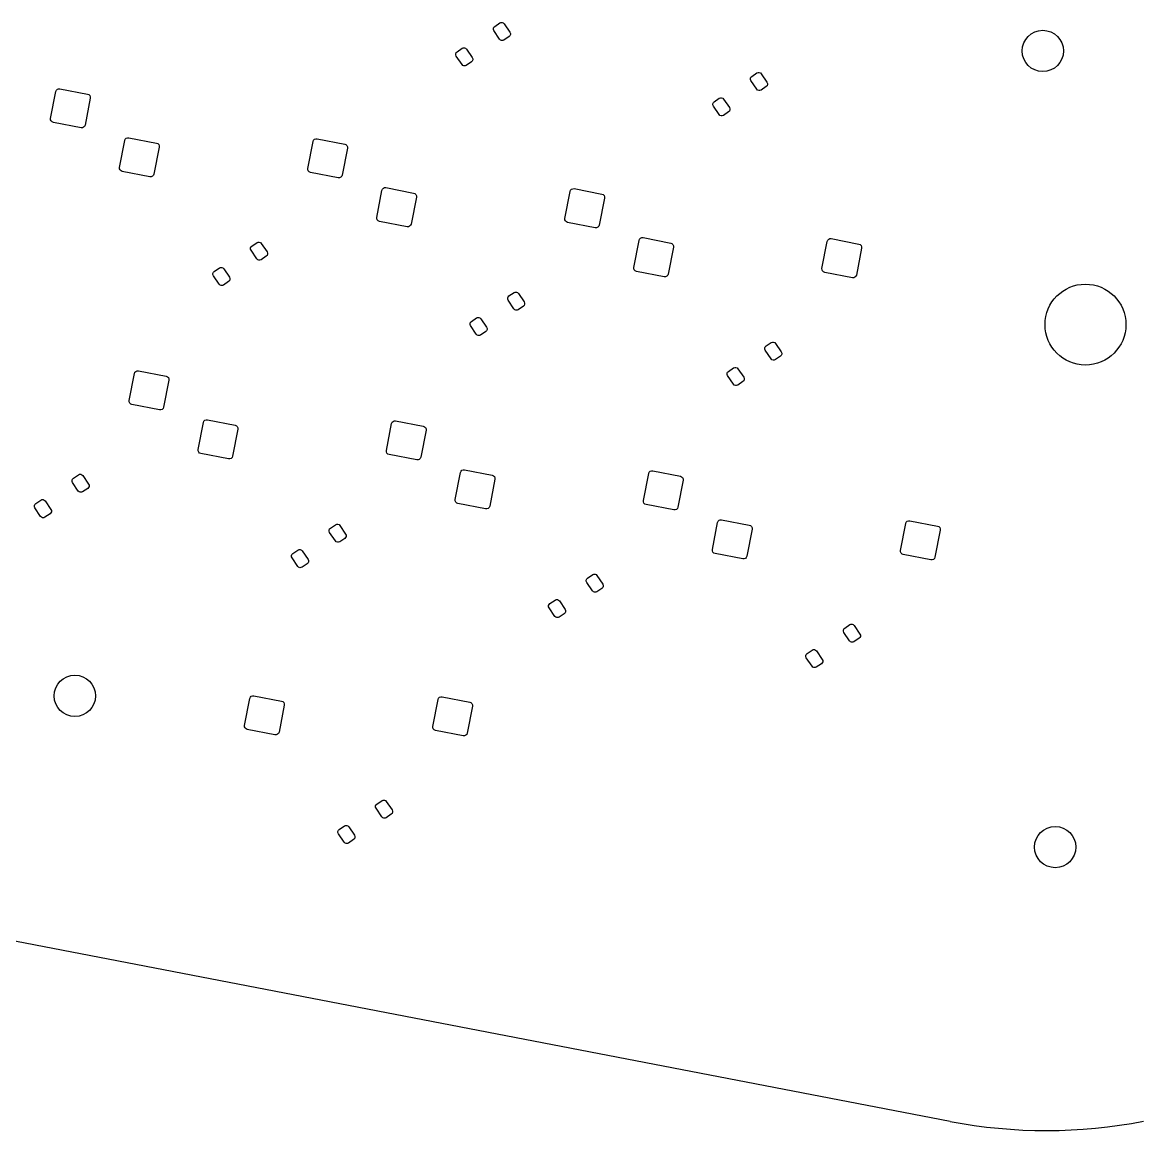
# Model space of a CAD drawing. Extents: x 101 to 518, y -308 to -134.
# Drawn here: x 183.9 to 265.4, y -308 to -227.4 of the extents above; entities that cross this region are included whole.
import ezdxf

# ---------------------------------------------------------------- set-up
doc = ezdxf.new("R2010")
doc.units = 0
doc.layers.add('BLACK', color=7, linetype='CONTINUOUS')

msp = doc.modelspace()

# ---------------------------------------------------------------- linework, layer by layer
at = {"layer": 'BLACK', "linetype": 'CONTINUOUS'}
for p, q in [((218.24448, -227.707732), (218.617547, -227.456095)), ((218.617547, -227.456095), (218.698507, -227.422145)), ((218.698507, -227.422145), (218.786297, -227.421762)), ((218.786297, -227.421762), (218.867551, -227.455004)), ((218.867551, -227.455004), (218.929899, -227.51681)), ((218.149432, -227.851333), (218.182674, -227.77008)), ((218.149815, -227.939123), (218.149432, -227.851333)), ((218.183765, -228.020084), (218.149815, -227.939123)), ((218.182674, -227.77008), (218.24448, -227.707732)), ((218.603159, -228.641862), (218.183765, -228.020084)), ((218.929899, -227.51681), (219.349293, -228.138588)), ((219.349293, -228.138588), (219.383243, -228.219549)), ((219.383626, -228.307339), (219.350384, -228.388592)), ((219.383243, -228.219549), (219.383626, -228.307339)), ((218.665507, -228.703668), (218.603159, -228.641862)), ((218.746761, -228.73691), (218.665507, -228.703668)), ((218.834551, -228.736527), (218.746761, -228.73691)), ((218.915511, -228.702577), (218.834551, -228.736527)), ((219.288578, -228.45094), (218.915511, -228.702577)), ((219.350384, -228.388592), (219.288578, -228.45094)), ((215.413608, -229.696669), (215.44685, -229.615416)), ((215.413991, -229.784459), (215.413608, -229.696669)), ((215.447941, -229.86542), (215.413991, -229.784459)), ((215.44685, -229.615416), (215.508656, -229.553068)), ((215.867335, -230.487198), (215.447941, -229.86542)), ((215.508656, -229.553068), (215.881723, -229.301431)), ((215.881723, -229.301431), (215.962683, -229.267481)), ((215.962683, -229.267481), (216.050473, -229.267098)), ((216.050473, -229.267098), (216.131727, -229.30034)), ((216.131727, -229.30034), (216.194075, -229.362146)), ((216.194075, -229.362146), (216.613469, -229.983924)), ((215.929683, -230.549004), (215.867335, -230.487198)), ((216.010937, -230.582246), (215.929683, -230.549004)), ((216.098727, -230.581863), (216.010937, -230.582246)), ((216.179687, -230.547913), (216.098727, -230.581863)), ((216.552754, -230.296276), (216.179687, -230.547913)), ((216.61456, -230.233928), (216.552754, -230.296276)), ((216.613469, -229.983924), (216.647419, -230.064885)), ((216.647802, -230.152675), (216.61456, -230.233928)), ((216.647419, -230.064885), (216.647802, -230.152675)), ((236.84943, -231.486245), (236.882672, -231.404992)), ((236.849813, -231.574035), (236.84943, -231.486245)), ((236.883763, -231.654996), (236.849813, -231.574035)), ((236.882672, -231.404992), (236.944478, -231.342644)), ((236.944478, -231.342644), (237.317545, -231.091007)), ((237.317545, -231.091007), (237.398505, -231.057057)), ((237.398505, -231.057057), (237.486295, -231.056674)), ((237.486295, -231.056674), (237.567549, -231.089916)), ((237.567549, -231.089916), (237.629897, -231.151722)), ((237.629897, -231.151722), (238.049291, -231.7735)), ((186.330918, -232.439097), (186.367854, -232.348815)), ((186.367854, -232.348815), (186.436527, -232.27954)), ((186.436527, -232.27954), (186.526483, -232.241818)), ((186.526483, -232.241818), (186.624027, -232.241393)), ((186.624027, -232.241393), (188.636363, -232.632551)), ((237.303157, -232.276774), (236.883763, -231.654996)), ((237.365505, -232.33858), (237.303157, -232.276774)), ((237.446759, -232.371822), (237.365505, -232.33858)), ((237.534549, -232.371439), (237.446759, -232.371822)), ((237.615509, -232.337489), (237.534549, -232.371439)), ((237.988576, -232.085852), (237.615509, -232.337489)), ((238.050382, -232.023504), (237.988576, -232.085852)), ((238.049291, -231.7735), (238.083241, -231.854461)), ((238.083624, -231.942251), (238.050382, -232.023504)), ((238.083241, -231.854461), (238.083624, -231.942251)), ((185.9493, -234.402352), (186.330918, -232.439097)), ((188.834068, -232.92566), (188.45245, -234.888915)), ((188.636363, -232.632551), (188.726645, -232.669486)), ((188.726645, -232.669486), (188.795921, -232.73816)), ((188.795921, -232.73816), (188.833642, -232.828116)), ((188.833642, -232.828116), (188.834068, -232.92566)), ((234.146848, -233.250328), (234.208654, -233.18798)), ((234.208654, -233.18798), (234.581721, -232.936343)), ((234.581721, -232.936343), (234.662681, -232.902393)), ((234.662681, -232.902393), (234.750471, -232.90201)), ((234.750471, -232.90201), (234.831725, -232.935252)), ((234.831725, -232.935252), (234.894073, -232.997058)), ((234.894073, -232.997058), (235.313467, -233.618836)), ((234.113606, -233.331581), (234.146848, -233.250328)), ((234.113989, -233.419371), (234.113606, -233.331581)), ((234.147939, -233.500332), (234.113989, -233.419371)), ((234.567333, -234.12211), (234.147939, -233.500332)), ((235.252752, -233.931188), (234.879685, -234.182825)), ((235.314558, -233.86884), (235.252752, -233.931188)), ((235.313467, -233.618836), (235.347417, -233.699797)), ((235.3478, -233.787587), (235.314558, -233.86884)), ((235.347417, -233.699797), (235.3478, -233.787587)), ((185.949726, -234.499896), (185.9493, -234.402352)), ((185.987447, -234.589852), (185.949726, -234.499896)), ((186.056723, -234.658526), (185.987447, -234.589852)), ((186.147005, -234.695461), (186.056723, -234.658526)), ((188.159341, -235.086619), (186.147005, -234.695461)), ((234.629681, -234.183916), (234.567333, -234.12211)), ((234.710935, -234.217158), (234.629681, -234.183916)), ((234.798725, -234.216775), (234.710935, -234.217158)), ((234.879685, -234.182825), (234.798725, -234.216775)), ((188.256885, -235.086194), (188.159341, -235.086619)), ((188.346841, -235.048472), (188.256885, -235.086194)), ((188.415514, -234.979197), (188.346841, -235.048472)), ((188.45245, -234.888915), (188.415514, -234.979197)), ((190.961758, -237.964215), (191.343376, -236.00096)), ((191.343376, -236.00096), (191.380312, -235.910678)), ((191.380312, -235.910678), (191.448985, -235.841403)), ((191.448985, -235.841403), (191.538941, -235.803681)), ((191.538941, -235.803681), (191.636485, -235.803256)), ((191.636485, -235.803256), (193.648821, -236.194414)), ((193.648821, -236.194414), (193.739103, -236.231349)), ((193.739103, -236.231349), (193.808379, -236.300023)), ((193.808379, -236.300023), (193.8461, -236.389979)), ((193.8461, -236.389979), (193.846526, -236.487523)), ((204.649298, -238.037263), (205.030916, -236.074008)), ((205.030916, -236.074008), (205.067852, -235.983726)), ((205.067852, -235.983726), (205.136525, -235.914451)), ((205.136525, -235.914451), (205.226481, -235.876729)), ((205.226481, -235.876729), (205.324025, -235.876304)), ((205.324025, -235.876304), (207.336361, -236.267462)), ((207.336361, -236.267462), (207.426643, -236.304397)), ((207.426643, -236.304397), (207.495919, -236.373071)), ((207.495919, -236.373071), (207.53364, -236.463027)), ((207.53364, -236.463027), (207.534066, -236.560571)), ((193.846526, -236.487523), (193.464908, -238.450778)), ((207.534066, -236.560571), (207.152448, -238.523826)), ((190.962184, -238.061759), (190.961758, -237.964215)), ((190.999905, -238.151715), (190.962184, -238.061759)), ((204.649724, -238.134807), (204.649298, -238.037263)), ((191.069181, -238.220389), (190.999905, -238.151715)), ((191.159463, -238.257324), (191.069181, -238.220389)), ((193.171799, -238.648482), (191.159463, -238.257324)), ((193.269343, -238.648057), (193.171799, -238.648482)), ((193.359299, -238.610335), (193.269343, -238.648057)), ((193.427972, -238.54106), (193.359299, -238.610335)), ((193.464908, -238.450778), (193.427972, -238.54106)), ((204.687445, -238.224763), (204.649724, -238.134807)), ((204.756721, -238.293437), (204.687445, -238.224763)), ((204.847003, -238.330372), (204.756721, -238.293437)), ((206.859339, -238.72153), (204.847003, -238.330372)), ((206.956883, -238.721105), (206.859339, -238.72153)), ((207.046839, -238.683383), (206.956883, -238.721105)), ((207.115512, -238.614108), (207.046839, -238.683383)), ((207.152448, -238.523826), (207.115512, -238.614108)), ((209.661756, -241.599127), (210.043374, -239.635872)), ((210.043374, -239.635872), (210.08031, -239.54559)), ((210.08031, -239.54559), (210.148983, -239.476315)), ((210.148983, -239.476315), (210.238939, -239.438593)), ((210.238939, -239.438593), (210.336483, -239.438168)), ((210.336483, -239.438168), (212.348819, -239.829326)), ((223.349296, -241.672175), (223.730914, -239.70892)), ((223.730914, -239.70892), (223.76785, -239.618638)), ((223.76785, -239.618638), (223.836523, -239.549363)), ((223.836523, -239.549363), (223.926479, -239.511641)), ((223.926479, -239.511641), (224.024023, -239.511216)), ((224.024023, -239.511216), (226.036359, -239.902374)), ((212.546524, -240.122435), (212.164906, -242.08569)), ((212.348819, -239.829326), (212.439101, -239.866261)), ((212.439101, -239.866261), (212.508377, -239.934935)), ((212.508377, -239.934935), (212.546098, -240.024891)), ((212.546098, -240.024891), (212.546524, -240.122435)), ((226.234064, -240.195483), (225.852446, -242.158738)), ((226.036359, -239.902374), (226.126641, -239.939309)), ((226.126641, -239.939309), (226.195917, -240.007983)), ((226.195917, -240.007983), (226.233638, -240.097939)), ((226.233638, -240.097939), (226.234064, -240.195483)), ((209.662182, -241.696671), (209.661756, -241.599127)), ((209.699903, -241.786627), (209.662182, -241.696671)), ((209.769179, -241.855301), (209.699903, -241.786627)), ((209.859461, -241.892236), (209.769179, -241.855301)), ((211.871797, -242.283394), (209.859461, -241.892236)), ((212.12797, -242.175972), (212.059297, -242.245247)), ((212.164906, -242.08569), (212.12797, -242.175972)), ((223.349722, -241.769719), (223.349296, -241.672175)), ((223.387443, -241.859675), (223.349722, -241.769719)), ((223.456719, -241.928349), (223.387443, -241.859675)), ((223.547001, -241.965284), (223.456719, -241.928349)), ((225.559337, -242.356442), (223.547001, -241.965284)), ((225.852446, -242.158738), (225.81551, -242.24902)), ((211.969341, -242.282969), (211.871797, -242.283394)), ((212.059297, -242.245247), (211.969341, -242.282969)), ((225.656881, -242.356017), (225.559337, -242.356442)), ((225.746837, -242.318295), (225.656881, -242.356017)), ((225.81551, -242.24902), (225.746837, -242.318295)), ((200.489522, -243.825148), (200.522764, -243.743895)), ((200.522764, -243.743895), (200.58457, -243.681547)), ((200.58457, -243.681547), (200.957637, -243.42991)), ((200.957637, -243.42991), (201.038597, -243.39596)), ((201.038597, -243.39596), (201.126387, -243.395577)), ((201.126387, -243.395577), (201.207641, -243.428819)), ((201.207641, -243.428819), (201.269989, -243.490625)), ((201.269989, -243.490625), (201.689383, -244.112403)), ((228.361754, -245.234038), (228.743372, -243.270783)), ((228.743372, -243.270783), (228.780308, -243.180501)), ((228.780308, -243.180501), (228.848981, -243.111226)), ((228.848981, -243.111226), (228.938937, -243.073504)), ((228.938937, -243.073504), (229.036481, -243.073079)), ((229.036481, -243.073079), (231.048817, -243.464237)), ((231.246522, -243.757346), (230.864904, -245.720601)), ((231.048817, -243.464237), (231.139099, -243.501172)), ((231.139099, -243.501172), (231.208375, -243.569846)), ((231.208375, -243.569846), (231.246096, -243.659802)), ((231.246096, -243.659802), (231.246522, -243.757346)), ((242.049294, -245.307086), (242.430912, -243.343831)), ((242.430912, -243.343831), (242.467848, -243.253549)), ((242.467848, -243.253549), (242.536521, -243.184274)), ((242.536521, -243.184274), (242.626477, -243.146552)), ((242.626477, -243.146552), (242.724021, -243.146127)), ((242.724021, -243.146127), (244.736357, -243.537285)), ((244.736357, -243.537285), (244.826639, -243.57422)), ((244.826639, -243.57422), (244.895915, -243.642894)), ((244.895915, -243.642894), (244.933636, -243.73285)), ((244.933636, -243.73285), (244.934062, -243.830394)), ((200.489905, -243.912938), (200.489522, -243.825148)), ((200.523855, -243.993899), (200.489905, -243.912938)), ((200.943249, -244.615677), (200.523855, -243.993899)), ((201.005597, -244.677483), (200.943249, -244.615677)), ((201.628668, -244.424755), (201.255601, -244.676392)), ((201.690474, -244.362407), (201.628668, -244.424755)), ((201.689383, -244.112403), (201.723333, -244.193364)), ((201.723716, -244.281154), (201.690474, -244.362407)), ((201.723333, -244.193364), (201.723716, -244.281154)), ((244.934062, -243.830394), (244.552444, -245.793649)), ((197.848746, -245.526883), (198.221813, -245.275246)), ((198.221813, -245.275246), (198.302773, -245.241296)), ((198.302773, -245.241296), (198.390563, -245.240913)), ((198.390563, -245.240913), (198.471817, -245.274155)), ((198.471817, -245.274155), (198.534165, -245.335961)), ((198.534165, -245.335961), (198.953559, -245.957739)), ((201.086851, -244.710725), (201.005597, -244.677483)), ((201.174641, -244.710342), (201.086851, -244.710725)), ((201.255601, -244.676392), (201.174641, -244.710342)), ((228.36218, -245.331582), (228.361754, -245.234038)), ((228.399901, -245.421538), (228.36218, -245.331582)), ((228.469177, -245.490212), (228.399901, -245.421538)), ((242.04972, -245.40463), (242.049294, -245.307086)), ((242.087441, -245.494586), (242.04972, -245.40463)), ((197.753698, -245.670484), (197.78694, -245.589231)), ((197.754081, -245.758274), (197.753698, -245.670484)), ((197.788031, -245.839235), (197.754081, -245.758274)), ((197.78694, -245.589231), (197.848746, -245.526883)), ((198.207425, -246.461013), (197.788031, -245.839235)), ((198.95465, -246.207743), (198.892844, -246.270091)), ((198.953559, -245.957739), (198.987509, -246.0387)), ((198.987892, -246.12649), (198.95465, -246.207743)), ((198.987509, -246.0387), (198.987892, -246.12649)), ((228.559459, -245.527147), (228.469177, -245.490212)), ((230.571795, -245.918305), (228.559459, -245.527147)), ((230.669339, -245.91788), (230.571795, -245.918305)), ((230.759295, -245.880158), (230.669339, -245.91788)), ((230.827968, -245.810883), (230.759295, -245.880158)), ((230.864904, -245.720601), (230.827968, -245.810883)), ((242.156717, -245.56326), (242.087441, -245.494586)), ((242.246999, -245.600195), (242.156717, -245.56326)), ((244.259335, -245.991353), (242.246999, -245.600195)), ((244.356879, -245.990928), (244.259335, -245.991353)), ((244.446835, -245.953206), (244.356879, -245.990928)), ((244.515508, -245.883931), (244.446835, -245.953206)), ((244.552444, -245.793649), (244.515508, -245.883931)), ((198.269773, -246.522819), (198.207425, -246.461013)), ((198.351027, -246.556061), (198.269773, -246.522819)), ((198.438817, -246.555678), (198.351027, -246.556061)), ((198.519777, -246.521728), (198.438817, -246.555678)), ((198.892844, -246.270091), (198.519777, -246.521728)), ((219.284568, -247.316458), (219.657635, -247.064821)), ((219.657635, -247.064821), (219.738595, -247.030871)), ((219.738595, -247.030871), (219.826385, -247.030488)), ((219.826385, -247.030488), (219.907639, -247.06373)), ((219.907639, -247.06373), (219.969987, -247.125536)), ((219.18952, -247.460059), (219.222762, -247.378806)), ((219.189903, -247.547849), (219.18952, -247.460059)), ((219.223853, -247.62881), (219.189903, -247.547849)), ((219.222762, -247.378806), (219.284568, -247.316458)), ((219.643247, -248.250588), (219.223853, -247.62881)), ((219.969987, -247.125536), (220.389381, -247.747314)), ((220.389381, -247.747314), (220.423331, -247.828275)), ((220.423331, -247.828275), (220.423714, -247.916065)), ((219.705595, -248.312394), (219.643247, -248.250588)), ((219.786849, -248.345636), (219.705595, -248.312394)), ((219.874639, -248.345253), (219.786849, -248.345636)), ((219.955599, -248.311303), (219.874639, -248.345253)), ((220.328666, -248.059666), (219.955599, -248.311303)), ((220.390472, -247.997318), (220.328666, -248.059666)), ((220.423714, -247.916065), (220.390472, -247.997318)), ((216.453696, -249.305395), (216.486938, -249.224142)), ((216.454079, -249.393185), (216.453696, -249.305395)), ((216.488029, -249.474146), (216.454079, -249.393185)), ((216.486938, -249.224142), (216.548744, -249.161794)), ((216.907423, -250.095924), (216.488029, -249.474146)), ((216.548744, -249.161794), (216.921811, -248.910157)), ((216.921811, -248.910157), (217.002771, -248.876207)), ((217.002771, -248.876207), (217.090561, -248.875824)), ((217.090561, -248.875824), (217.171815, -248.909066)), ((217.171815, -248.909066), (217.234163, -248.970872)), ((217.234163, -248.970872), (217.653557, -249.59265)), ((216.969771, -250.15773), (216.907423, -250.095924)), ((217.051025, -250.190972), (216.969771, -250.15773)), ((217.138815, -250.190589), (217.051025, -250.190972)), ((217.219775, -250.156639), (217.138815, -250.190589)), ((217.592842, -249.905002), (217.219775, -250.156639)), ((217.654648, -249.842654), (217.592842, -249.905002)), ((217.653557, -249.59265), (217.687507, -249.673611)), ((217.68789, -249.761401), (217.654648, -249.842654)), ((217.687507, -249.673611), (217.68789, -249.761401)), ((237.889518, -251.09497), (237.92276, -251.013717)), ((237.889901, -251.18276), (237.889518, -251.09497)), ((237.92276, -251.013717), (237.984566, -250.951369)), ((237.984566, -250.951369), (238.357633, -250.699732)), ((238.357633, -250.699732), (238.438593, -250.665782)), ((238.438593, -250.665782), (238.526383, -250.665399)), ((238.526383, -250.665399), (238.607637, -250.698641)), ((238.607637, -250.698641), (238.669985, -250.760447)), ((238.669985, -250.760447), (239.089379, -251.382225)), ((237.923851, -251.263721), (237.889901, -251.18276)), ((238.343245, -251.885499), (237.923851, -251.263721)), ((238.405593, -251.947305), (238.343245, -251.885499)), ((238.486847, -251.980547), (238.405593, -251.947305)), ((238.655597, -251.946214), (238.574637, -251.980164)), ((239.028664, -251.694577), (238.655597, -251.946214)), ((239.09047, -251.632229), (239.028664, -251.694577)), ((239.089379, -251.382225), (239.123329, -251.463186)), ((239.123712, -251.550976), (239.09047, -251.632229)), ((239.123329, -251.463186), (239.123712, -251.550976)), ((192.151615, -252.796993), (192.241571, -252.759271)), ((192.241571, -252.759271), (192.339115, -252.758846)), ((192.339115, -252.758846), (194.351451, -253.150004)), ((235.248742, -252.796705), (235.621809, -252.545068)), ((235.621809, -252.545068), (235.702769, -252.511118)), ((235.702769, -252.511118), (235.790559, -252.510735)), ((235.790559, -252.510735), (235.871813, -252.543977)), ((235.871813, -252.543977), (235.934161, -252.605783)), ((235.934161, -252.605783), (236.353555, -253.227561)), ((238.574637, -251.980164), (238.486847, -251.980547)), ((191.664388, -254.919805), (192.046006, -252.95655)), ((192.046006, -252.95655), (192.082942, -252.866268)), ((192.082942, -252.866268), (192.151615, -252.796993)), ((194.549156, -253.443113), (194.167538, -255.406368)), ((194.351451, -253.150004), (194.441733, -253.186939)), ((194.441733, -253.186939), (194.511009, -253.255613)), ((194.511009, -253.255613), (194.54873, -253.345569)), ((194.54873, -253.345569), (194.549156, -253.443113)), ((235.153694, -252.940306), (235.186936, -252.859053)), ((235.154077, -253.028096), (235.153694, -252.940306)), ((235.188027, -253.109057), (235.154077, -253.028096)), ((235.186936, -252.859053), (235.248742, -252.796705)), ((235.607421, -253.730835), (235.188027, -253.109057)), ((236.29284, -253.539913), (235.919773, -253.79155)), ((236.354646, -253.477565), (236.29284, -253.539913)), ((236.353555, -253.227561), (236.387505, -253.308522)), ((236.387888, -253.396312), (236.354646, -253.477565)), ((236.387505, -253.308522), (236.387888, -253.396312)), ((235.669769, -253.792641), (235.607421, -253.730835)), ((235.751023, -253.825883), (235.669769, -253.792641)), ((235.838813, -253.8255), (235.751023, -253.825883)), ((235.919773, -253.79155), (235.838813, -253.8255)), ((191.664814, -255.017349), (191.664388, -254.919805)), ((191.702535, -255.107305), (191.664814, -255.017349)), ((191.771811, -255.175979), (191.702535, -255.107305)), ((191.862093, -255.212914), (191.771811, -255.175979)), ((193.874429, -255.604072), (191.862093, -255.212914)), ((193.971973, -255.603647), (193.874429, -255.604072)), ((194.061929, -255.565925), (193.971973, -255.603647)), ((194.130602, -255.49665), (194.061929, -255.565925)), ((194.167538, -255.406368), (194.130602, -255.49665)), ((196.676845, -258.481669), (197.058463, -256.518414)), ((197.058463, -256.518414), (197.095399, -256.428132)), ((197.095399, -256.428132), (197.164072, -256.358857)), ((197.164072, -256.358857), (197.254028, -256.321135)), ((197.254028, -256.321135), (197.351572, -256.32071)), ((197.351572, -256.32071), (199.363908, -256.711868)), ((199.363908, -256.711868), (199.45419, -256.748803)), ((199.45419, -256.748803), (199.523466, -256.817477)), ((199.523466, -256.817477), (199.561187, -256.907433)), ((210.364385, -258.554717), (210.746003, -256.591462)), ((210.746003, -256.591462), (210.782939, -256.50118)), ((210.782939, -256.50118), (210.851612, -256.431905)), ((210.851612, -256.431905), (210.941568, -256.394183)), ((210.941568, -256.394183), (211.039112, -256.393758)), ((211.039112, -256.393758), (213.051448, -256.784916)), ((213.051448, -256.784916), (213.14173, -256.821851)), ((213.14173, -256.821851), (213.211006, -256.890525)), ((199.561613, -257.004977), (199.179995, -258.968232)), ((199.561187, -256.907433), (199.561613, -257.004977)), ((213.249153, -257.078025), (212.867535, -259.04128)), ((213.211006, -256.890525), (213.248727, -256.980481)), ((213.248727, -256.980481), (213.249153, -257.078025)), ((196.677271, -258.579213), (196.676845, -258.481669)), ((196.714992, -258.669169), (196.677271, -258.579213)), ((196.784268, -258.737843), (196.714992, -258.669169)), ((196.87455, -258.774778), (196.784268, -258.737843)), ((198.886886, -259.165936), (196.87455, -258.774778)), ((198.98443, -259.165511), (198.886886, -259.165936)), ((199.074386, -259.127789), (198.98443, -259.165511)), ((199.143059, -259.058514), (199.074386, -259.127789)), ((199.179995, -258.968232), (199.143059, -259.058514)), ((210.364811, -258.652261), (210.364385, -258.554717)), ((210.402532, -258.742217), (210.364811, -258.652261)), ((210.471808, -258.810891), (210.402532, -258.742217)), ((210.56209, -258.847826), (210.471808, -258.810891)), ((212.574426, -259.238984), (210.56209, -258.847826)), ((212.67197, -259.238559), (212.574426, -259.238984)), ((212.761926, -259.200837), (212.67197, -259.238559)), ((212.830599, -259.131562), (212.761926, -259.200837)), ((212.867535, -259.04128), (212.830599, -259.131562)), ((215.758461, -260.153325), (215.795397, -260.063043)), ((215.795397, -260.063043), (215.86407, -259.993768)), ((215.86407, -259.993768), (215.954026, -259.956046)), ((215.954026, -259.956046), (216.05157, -259.955621)), ((216.05157, -259.955621), (218.063906, -260.346779)), ((229.482937, -260.136091), (229.55161, -260.066816)), ((229.55161, -260.066816), (229.641566, -260.029094)), ((229.641566, -260.029094), (229.73911, -260.028669)), ((229.73911, -260.028669), (231.751446, -260.419827)), ((187.504612, -260.70769), (187.537854, -260.626437)), ((187.504995, -260.79548), (187.504612, -260.70769)), ((187.538945, -260.876441), (187.504995, -260.79548)), ((187.537854, -260.626437), (187.59966, -260.564089)), ((187.958339, -261.498219), (187.538945, -260.876441)), ((187.59966, -260.564089), (187.972727, -260.312452)), ((187.972727, -260.312452), (188.053687, -260.278502)), ((188.053687, -260.278502), (188.141477, -260.278119)), ((188.141477, -260.278119), (188.222731, -260.311361)), ((188.222731, -260.311361), (188.285079, -260.373167)), ((188.285079, -260.373167), (188.704473, -260.994945)), ((215.376843, -262.11658), (215.758461, -260.153325)), ((218.261611, -260.639888), (217.879993, -262.603143)), ((218.063906, -260.346779), (218.154188, -260.383714)), ((218.154188, -260.383714), (218.223464, -260.452388)), ((218.223464, -260.452388), (218.261185, -260.542344)), ((218.261185, -260.542344), (218.261611, -260.639888)), ((229.064383, -262.189628), (229.446001, -260.226373)), ((229.446001, -260.226373), (229.482937, -260.136091)), ((231.949151, -260.712936), (231.567533, -262.676191)), ((231.751446, -260.419827), (231.841728, -260.456762)), ((231.841728, -260.456762), (231.911004, -260.525436)), ((231.911004, -260.525436), (231.948725, -260.615392)), ((231.948725, -260.615392), (231.949151, -260.712936)), ((188.020687, -261.560025), (187.958339, -261.498219)), ((188.101941, -261.593267), (188.020687, -261.560025)), ((188.189731, -261.592884), (188.101941, -261.593267)), ((188.270691, -261.558934), (188.189731, -261.592884)), ((188.643758, -261.307297), (188.270691, -261.558934)), ((188.705564, -261.244949), (188.643758, -261.307297)), ((188.704473, -260.994945), (188.738423, -261.075906)), ((188.738806, -261.163696), (188.705564, -261.244949)), ((188.738423, -261.075906), (188.738806, -261.163696)), ((184.768788, -262.553026), (184.80203, -262.471773)), ((184.769171, -262.640816), (184.768788, -262.553026)), ((184.80203, -262.471773), (184.863836, -262.409425)), ((184.863836, -262.409425), (185.236903, -262.157788)), ((185.236903, -262.157788), (185.317863, -262.123838)), ((185.317863, -262.123838), (185.405653, -262.123455)), ((185.405653, -262.123455), (185.486907, -262.156697)), ((185.486907, -262.156697), (185.549255, -262.218503)), ((185.549255, -262.218503), (185.968649, -262.840281)), ((215.377269, -262.214124), (215.376843, -262.11658)), ((215.41499, -262.30408), (215.377269, -262.214124)), ((215.484266, -262.372754), (215.41499, -262.30408)), ((215.574548, -262.409689), (215.484266, -262.372754)), ((217.586884, -262.800847), (215.574548, -262.409689)), ((229.064809, -262.287172), (229.064383, -262.189628)), ((229.10253, -262.377128), (229.064809, -262.287172)), ((229.171806, -262.445802), (229.10253, -262.377128)), ((229.262088, -262.482737), (229.171806, -262.445802)), ((231.274424, -262.873895), (229.262088, -262.482737)), ((184.803121, -262.721777), (184.769171, -262.640816)), ((185.222515, -263.343555), (184.803121, -262.721777)), ((185.284863, -263.405361), (185.222515, -263.343555)), ((185.907934, -263.152633), (185.534867, -263.40427)), ((185.96974, -263.090285), (185.907934, -263.152633)), ((185.968649, -262.840281), (186.002599, -262.921242)), ((186.002982, -263.009032), (185.96974, -263.090285)), ((186.002599, -262.921242), (186.002982, -263.009032)), ((217.684428, -262.800422), (217.586884, -262.800847)), ((217.774384, -262.7627), (217.684428, -262.800422)), ((217.843057, -262.693425), (217.774384, -262.7627)), ((217.879993, -262.603143), (217.843057, -262.693425)), ((231.371968, -262.87347), (231.274424, -262.873895)), ((231.461924, -262.835748), (231.371968, -262.87347)), ((231.530597, -262.766473), (231.461924, -262.835748)), ((231.567533, -262.676191), (231.530597, -262.766473)), ((185.366117, -263.438603), (185.284863, -263.405361)), ((185.453907, -263.43822), (185.366117, -263.438603)), ((185.534867, -263.40427), (185.453907, -263.43822)), ((206.299658, -264.199), (206.672725, -263.947363)), ((206.672725, -263.947363), (206.753685, -263.913413)), ((206.753685, -263.913413), (206.841475, -263.91303)), ((206.841475, -263.91303), (206.922729, -263.946272)), ((206.922729, -263.946272), (206.985077, -264.008078)), ((206.985077, -264.008078), (207.404471, -264.629856)), ((234.076841, -265.751492), (234.458459, -263.788237)), ((234.458459, -263.788237), (234.495395, -263.697955)), ((234.495395, -263.697955), (234.564068, -263.62868)), ((234.564068, -263.62868), (234.654024, -263.590958)), ((234.654024, -263.590958), (234.751568, -263.590533)), ((234.751568, -263.590533), (236.763904, -263.981691)), ((236.763904, -263.981691), (236.854186, -264.018626)), ((236.854186, -264.018626), (236.923462, -264.0873)), ((236.923462, -264.0873), (236.961183, -264.177256)), ((236.961183, -264.177256), (236.961609, -264.2748)), ((247.764381, -265.82454), (248.145999, -263.861285)), ((248.145999, -263.861285), (248.182935, -263.771003)), ((248.182935, -263.771003), (248.251608, -263.701728)), ((248.251608, -263.701728), (248.341564, -263.664006)), ((248.341564, -263.664006), (248.439108, -263.663581)), ((248.439108, -263.663581), (250.451444, -264.054739)), ((250.451444, -264.054739), (250.541726, -264.091674)), ((250.541726, -264.091674), (250.611002, -264.160348)), ((250.611002, -264.160348), (250.648723, -264.250304)), ((206.20461, -264.342601), (206.237852, -264.261348)), ((206.204993, -264.430391), (206.20461, -264.342601)), ((206.238943, -264.511352), (206.204993, -264.430391)), ((206.237852, -264.261348), (206.299658, -264.199)), ((206.658337, -265.13313), (206.238943, -264.511352)), ((207.343756, -264.942208), (206.970689, -265.193845)), ((207.405562, -264.87986), (207.343756, -264.942208)), ((207.404471, -264.629856), (207.438421, -264.710817)), ((207.438804, -264.798607), (207.405562, -264.87986)), ((207.438421, -264.710817), (207.438804, -264.798607)), ((236.961609, -264.2748), (236.579991, -266.238055)), ((250.649149, -264.347848), (250.267531, -266.311103)), ((250.648723, -264.250304), (250.649149, -264.347848)), ((203.563834, -266.044336), (203.936901, -265.792699)), ((203.936901, -265.792699), (204.017861, -265.758749)), ((204.017861, -265.758749), (204.105651, -265.758366)), ((204.105651, -265.758366), (204.186905, -265.791608)), ((204.186905, -265.791608), (204.249253, -265.853414)), ((206.720685, -265.194936), (206.658337, -265.13313)), ((206.801939, -265.228178), (206.720685, -265.194936)), ((206.889729, -265.227795), (206.801939, -265.228178)), ((206.970689, -265.193845), (206.889729, -265.227795)), ((234.077267, -265.849036), (234.076841, -265.751492)), ((247.764807, -265.922084), (247.764381, -265.82454)), ((203.468786, -266.187937), (203.502028, -266.106684)), ((203.469169, -266.275727), (203.468786, -266.187937)), ((203.503119, -266.356688), (203.469169, -266.275727)), ((203.502028, -266.106684), (203.563834, -266.044336)), ((203.922513, -266.978466), (203.503119, -266.356688)), ((204.249253, -265.853414), (204.668647, -266.475192)), ((204.668647, -266.475192), (204.702597, -266.556153)), ((204.702597, -266.556153), (204.70298, -266.643943)), ((234.114988, -265.938992), (234.077267, -265.849036)), ((234.184264, -266.007666), (234.114988, -265.938992)), ((234.274546, -266.044601), (234.184264, -266.007666)), ((236.286882, -266.435759), (234.274546, -266.044601)), ((236.384426, -266.435334), (236.286882, -266.435759)), ((236.474382, -266.397612), (236.384426, -266.435334)), ((236.543055, -266.328337), (236.474382, -266.397612)), ((236.579991, -266.238055), (236.543055, -266.328337)), ((247.802528, -266.01204), (247.764807, -265.922084)), ((247.871804, -266.080714), (247.802528, -266.01204)), ((247.962086, -266.117649), (247.871804, -266.080714)), ((249.974422, -266.508807), (247.962086, -266.117649)), ((250.071966, -266.508382), (249.974422, -266.508807)), ((250.161922, -266.47066), (250.071966, -266.508382)), ((250.230595, -266.401385), (250.161922, -266.47066)), ((250.267531, -266.311103), (250.230595, -266.401385)), ((203.984861, -267.040272), (203.922513, -266.978466)), ((204.066115, -267.073514), (203.984861, -267.040272)), ((204.153905, -267.073131), (204.066115, -267.073514)), ((204.234865, -267.039181), (204.153905, -267.073131)), ((204.607932, -266.787544), (204.234865, -267.039181)), ((204.669738, -266.725196), (204.607932, -266.787544)), ((204.70298, -266.643943), (204.669738, -266.725196)), ((224.904608, -267.977512), (224.93785, -267.896259)), ((224.904991, -268.065302), (224.904608, -267.977512)), ((224.938941, -268.146263), (224.904991, -268.065302)), ((224.93785, -267.896259), (224.999656, -267.833911)), ((225.358335, -268.768041), (224.938941, -268.146263)), ((224.999656, -267.833911), (225.372723, -267.582274)), ((225.372723, -267.582274), (225.453683, -267.548324)), ((225.453683, -267.548324), (225.541473, -267.547941)), ((225.541473, -267.547941), (225.622727, -267.581183)), ((225.622727, -267.581183), (225.685075, -267.642989)), ((225.685075, -267.642989), (226.104469, -268.264767)), ((226.104469, -268.264767), (226.138419, -268.345728)), ((225.420683, -268.829847), (225.358335, -268.768041)), ((225.501937, -268.863089), (225.420683, -268.829847)), ((225.589727, -268.862706), (225.501937, -268.863089)), ((225.670687, -268.828756), (225.589727, -268.862706)), ((226.043754, -268.577119), (225.670687, -268.828756)), ((226.10556, -268.514771), (226.043754, -268.577119)), ((226.138802, -268.433518), (226.10556, -268.514771)), ((226.138419, -268.345728), (226.138802, -268.433518)), ((222.168784, -269.822848), (222.202026, -269.741595)), ((222.169167, -269.910638), (222.168784, -269.822848)), ((222.202026, -269.741595), (222.263832, -269.679247)), ((222.263832, -269.679247), (222.636899, -269.42761)), ((222.636899, -269.42761), (222.717859, -269.39366)), ((222.717859, -269.39366), (222.805649, -269.393277)), ((222.805649, -269.393277), (222.886903, -269.426519)), ((222.886903, -269.426519), (222.949251, -269.488325)), ((222.949251, -269.488325), (223.368645, -270.110103)), ((222.203117, -269.991599), (222.169167, -269.910638)), ((222.622511, -270.613377), (222.203117, -269.991599)), ((222.684859, -270.675183), (222.622511, -270.613377)), ((222.766113, -270.708425), (222.684859, -270.675183)), ((222.853903, -270.708042), (222.766113, -270.708425)), ((222.934863, -270.674092), (222.853903, -270.708042)), ((223.30793, -270.422455), (222.934863, -270.674092)), ((223.369736, -270.360107), (223.30793, -270.422455)), ((223.368645, -270.110103), (223.402595, -270.191064)), ((223.402978, -270.278854), (223.369736, -270.360107)), ((223.402595, -270.191064), (223.402978, -270.278854)), ((243.604605, -271.612424), (243.637847, -271.531171)), ((243.637847, -271.531171), (243.699653, -271.468823)), ((243.699653, -271.468823), (244.07272, -271.217186)), ((244.07272, -271.217186), (244.15368, -271.183236)), ((244.15368, -271.183236), (244.24147, -271.182853)), ((244.24147, -271.182853), (244.322724, -271.216095)), ((244.322724, -271.216095), (244.385072, -271.277901)), ((244.385072, -271.277901), (244.804466, -271.899679)), ((243.604988, -271.700214), (243.604605, -271.612424)), ((243.638938, -271.781175), (243.604988, -271.700214)), ((244.058332, -272.402953), (243.638938, -271.781175)), ((244.743751, -272.212031), (244.370684, -272.463668)), ((244.805557, -272.149683), (244.743751, -272.212031)), ((244.804466, -271.899679), (244.838416, -271.98064)), ((244.838799, -272.06843), (244.805557, -272.149683)), ((244.838416, -271.98064), (244.838799, -272.06843)), ((240.963829, -273.314159), (241.336896, -273.062522)), ((241.336896, -273.062522), (241.417856, -273.028572)), ((241.417856, -273.028572), (241.505646, -273.028189)), ((241.505646, -273.028189), (241.5869, -273.061431)), ((241.5869, -273.061431), (241.649248, -273.123237)), ((241.649248, -273.123237), (242.068642, -273.745015)), ((244.12068, -272.464759), (244.058332, -272.402953)), ((244.201934, -272.498001), (244.12068, -272.464759)), ((244.289724, -272.497618), (244.201934, -272.498001)), ((244.370684, -272.463668), (244.289724, -272.497618)), ((240.868781, -273.45776), (240.902023, -273.376507)), ((240.869164, -273.54555), (240.868781, -273.45776)), ((240.903114, -273.626511), (240.869164, -273.54555)), ((240.902023, -273.376507), (240.963829, -273.314159)), ((241.322508, -274.248289), (240.903114, -273.626511)), ((242.068642, -273.745015), (242.102592, -273.825976)), ((242.102975, -273.913766), (242.069733, -273.995019)), ((242.102592, -273.825976), (242.102975, -273.913766)), ((241.384856, -274.310095), (241.322508, -274.248289)), ((241.46611, -274.343337), (241.384856, -274.310095)), ((241.5539, -274.342954), (241.46611, -274.343337)), ((241.63486, -274.309004), (241.5539, -274.342954)), ((242.007927, -274.057367), (241.63486, -274.309004)), ((242.069733, -273.995019), (242.007927, -274.057367)), ((200.472987, -276.491221), (200.54166, -276.421946)), ((200.54166, -276.421946), (200.631616, -276.384224)), ((200.631616, -276.384224), (200.72916, -276.383799)), ((200.72916, -276.383799), (202.741496, -276.774957)), ((200.054433, -278.544758), (200.436051, -276.581503)), ((200.436051, -276.581503), (200.472987, -276.491221)), ((202.939201, -277.068066), (202.557583, -279.031321)), ((202.741496, -276.774957), (202.831778, -276.811892)), ((202.831778, -276.811892), (202.901054, -276.880566)), ((202.901054, -276.880566), (202.938775, -276.970522)), ((202.938775, -276.970522), (202.939201, -277.068066)), ((213.741973, -278.617806), (214.123591, -276.654551)), ((214.123591, -276.654551), (214.160527, -276.564269)), ((214.160527, -276.564269), (214.2292, -276.494994)), ((214.2292, -276.494994), (214.319156, -276.457272)), ((214.319156, -276.457272), (214.4167, -276.456847)), ((214.4167, -276.456847), (216.429036, -276.848005)), ((216.626741, -277.141114), (216.245123, -279.104369)), ((216.429036, -276.848005), (216.519318, -276.88494)), ((216.519318, -276.88494), (216.588594, -276.953614)), ((216.588594, -276.953614), (216.626315, -277.04357)), ((216.626315, -277.04357), (216.626741, -277.141114)), ((200.054859, -278.642302), (200.054433, -278.544758)), ((200.09258, -278.732258), (200.054859, -278.642302)), ((200.161856, -278.800932), (200.09258, -278.732258)), ((200.252138, -278.837867), (200.161856, -278.800932)), ((202.264474, -279.229025), (200.252138, -278.837867)), ((213.742399, -278.71535), (213.741973, -278.617806)), ((213.78012, -278.805306), (213.742399, -278.71535)), ((213.849396, -278.87398), (213.78012, -278.805306)), ((202.362018, -279.2286), (202.264474, -279.229025)), ((202.451974, -279.190878), (202.362018, -279.2286)), ((202.520647, -279.121603), (202.451974, -279.190878)), ((202.557583, -279.031321), (202.520647, -279.121603)), ((213.939678, -278.910915), (213.849396, -278.87398)), ((215.952014, -279.302073), (213.939678, -278.910915)), ((216.049558, -279.301648), (215.952014, -279.302073)), ((216.139514, -279.263926), (216.049558, -279.301648)), ((216.208187, -279.194651), (216.139514, -279.263926)), ((216.245123, -279.104369), (216.208187, -279.194651)), ((251.379039, -307.342807), (108.80974, -279.896311)), ((209.582198, -284.405691), (209.61544, -284.324438)), ((209.582581, -284.493481), (209.582198, -284.405691)), ((209.616531, -284.574442), (209.582581, -284.493481)), ((209.61544, -284.324438), (209.677246, -284.26209)), ((210.035925, -285.19622), (209.616531, -284.574442)), ((209.677246, -284.26209), (210.050313, -284.010453)), ((210.050313, -284.010453), (210.131273, -283.976503)), ((210.131273, -283.976503), (210.219063, -283.97612)), ((210.219063, -283.97612), (210.300317, -284.009362)), ((210.300317, -284.009362), (210.362665, -284.071168)), ((210.362665, -284.071168), (210.782059, -284.692946)), ((210.098273, -285.258026), (210.035925, -285.19622)), ((210.179527, -285.291268), (210.098273, -285.258026)), ((210.267317, -285.290885), (210.179527, -285.291268)), ((210.348277, -285.256935), (210.267317, -285.290885)), ((210.721344, -285.005298), (210.348277, -285.256935)), ((210.78315, -284.94295), (210.721344, -285.005298)), ((210.782059, -284.692946), (210.816009, -284.773907)), ((210.816392, -284.861697), (210.78315, -284.94295)), ((210.816009, -284.773907), (210.816392, -284.861697)), ((206.846374, -286.251027), (206.879616, -286.169774)), ((206.879616, -286.169774), (206.941422, -286.107426)), ((206.941422, -286.107426), (207.314489, -285.855789)), ((207.314489, -285.855789), (207.395449, -285.821839)), ((207.395449, -285.821839), (207.483239, -285.821456)), ((207.483239, -285.821456), (207.564493, -285.854698)), ((207.564493, -285.854698), (207.626841, -285.916504)), ((207.626841, -285.916504), (208.046235, -286.538282)), ((206.846757, -286.338817), (206.846374, -286.251027)), ((206.880707, -286.419778), (206.846757, -286.338817)), ((207.300101, -287.041556), (206.880707, -286.419778)), ((207.98552, -286.850634), (207.612453, -287.102271)), ((208.047326, -286.788286), (207.98552, -286.850634)), ((208.046235, -286.538282), (208.080185, -286.619243)), ((208.080568, -286.707033), (208.047326, -286.788286)), ((208.080185, -286.619243), (208.080568, -286.707033)), ((207.362449, -287.103362), (207.300101, -287.041556)), ((207.443703, -287.136604), (207.362449, -287.103362)), ((207.531493, -287.136221), (207.443703, -287.136604)), ((207.612453, -287.102271), (207.531493, -287.136221))]:
    msp.add_line(p, q, dxfattribs=at)
at = {"layer": 'BLACK'}
for centre, radius in [((258.10974, -229.496311), 1.5), ((261.20974, -249.396311), 2.941088), ((187.70974, -276.396311), 1.5), ((259.00974, -287.396311), 1.5)]:
    msp.add_circle(centre, radius, dxfattribs=at)
msp.add_arc((258.3736, -271.0099), 37.000054, -100.89687657, -78.99323421, dxfattribs=at)

doc.saveas('drawing.dxf')
